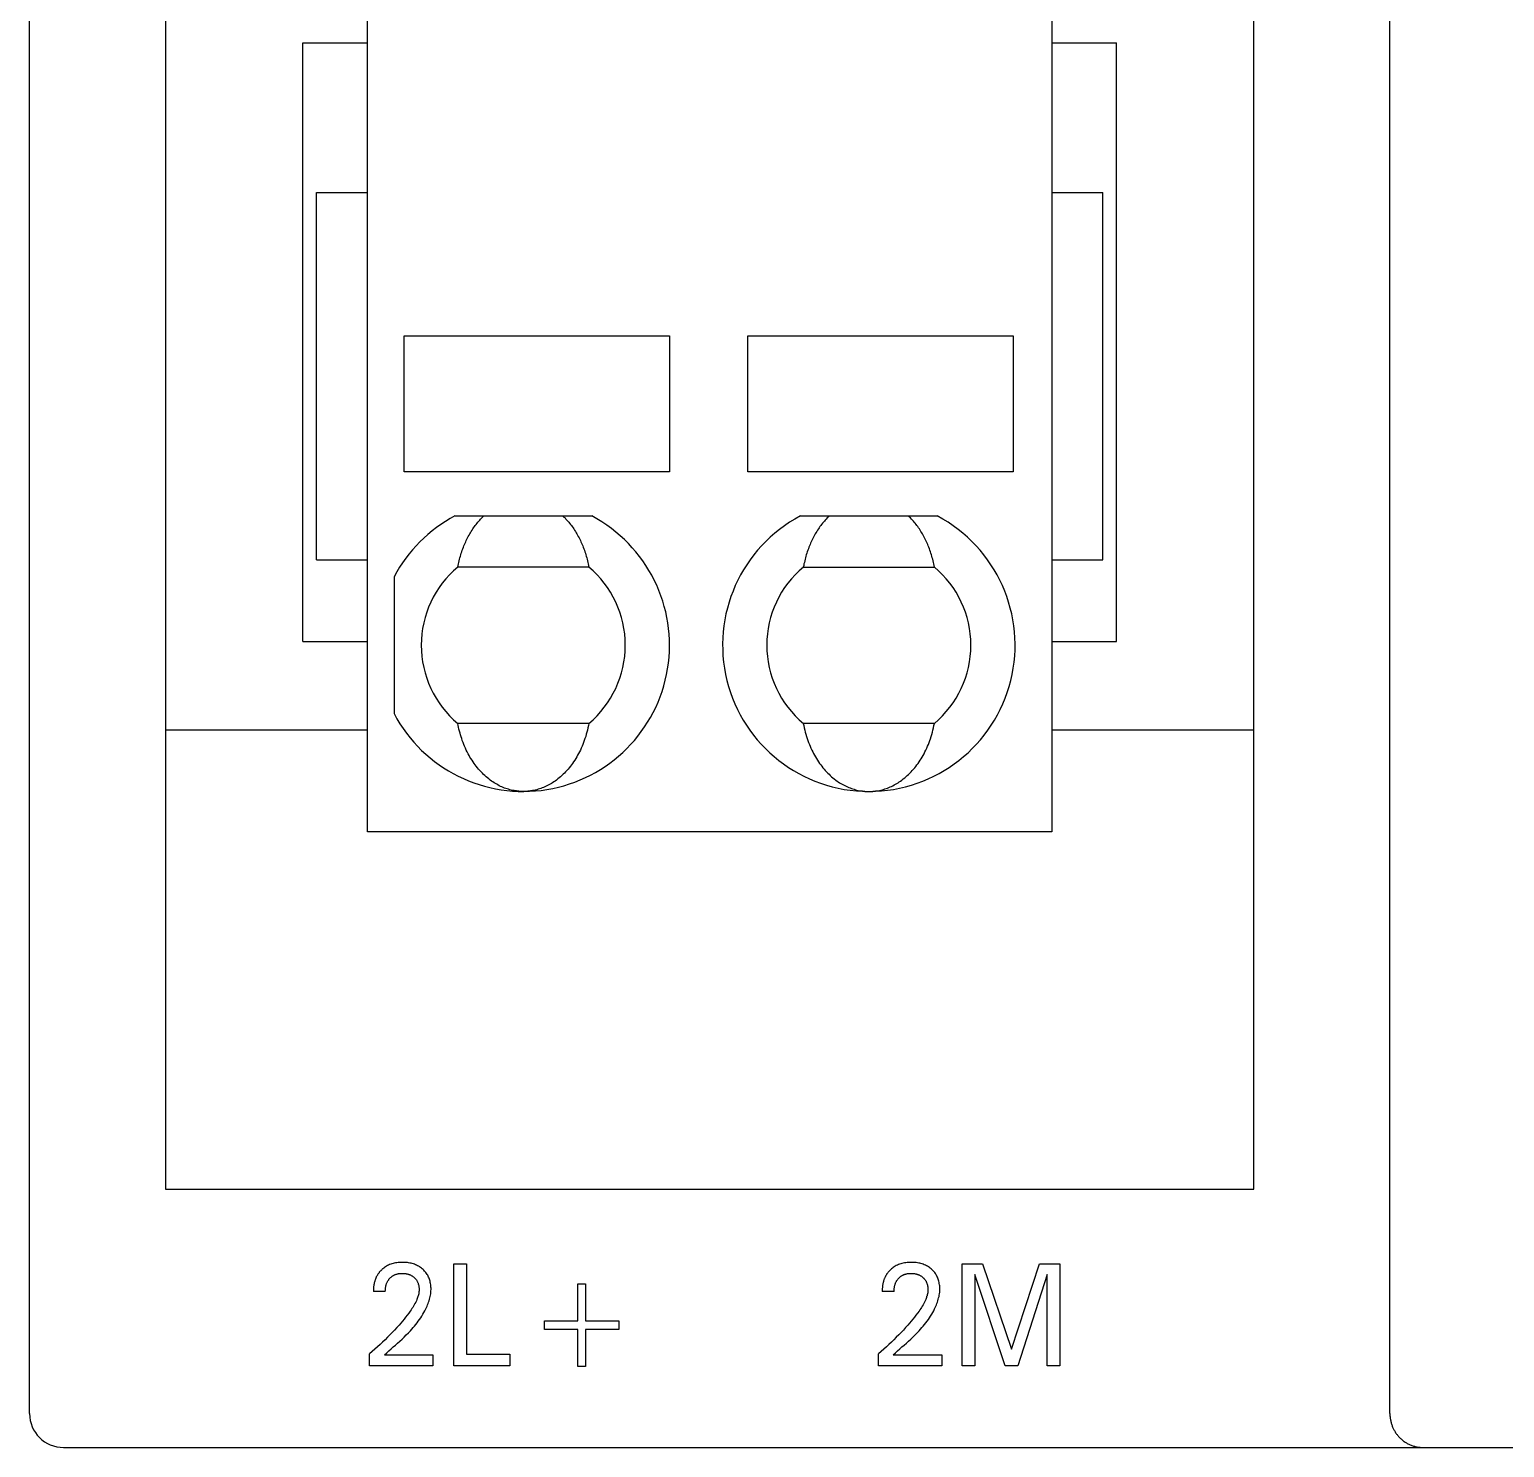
# Model space of a CAD drawing. Extents: x 10 to 879, y 6 to 221.
# Drawn here: x 597.89 to 613.73, y 106.31 to 121.54 of the extents above; entities that cross this region are included whole.
import ezdxf

# ---------------------------------------------------------------- set-up
doc = ezdxf.new("R2010")
doc.units = 0
doc.header["$LTSCALE"] = 5
doc.header["$MEASUREMENT"] = 0
doc.layers.get('0').update_dxf_attribs({"linetype": 'CONTINUOUS'})

msp = doc.modelspace()

# ---------------------------------------------------------------- linework, layer by layer
at = {"color": 7, "linetype": 'Continuous'}
for p, q in [((597.889, 106.671), (597.889, 193.259)), ((612.503, 106.671), (612.503, 133.926)), ((601.521, 112.919), (601.521, 129.067)), ((608.872, 129.067), (608.872, 112.919)), ((599.351, 128.811), (599.351, 109.083)), ((611.042, 109.083), (611.042, 128.811)), ((600.827, 114.965), (600.827, 121.395)), ((600.827, 121.395), (601.521, 121.395)), ((608.872, 121.395), (609.566, 121.395)), ((609.566, 114.965), (609.566, 121.395)), ((600.973, 115.842), (600.973, 119.787)), ((600.973, 119.787), (601.521, 119.787)), ((608.872, 119.787), (609.42, 119.787)), ((609.42, 115.842), (609.42, 119.787)), ((601.916, 116.788), (601.916, 118.249)), ((601.916, 118.249), (604.765, 118.249)), ((604.765, 118.249), (604.765, 116.788)), ((605.606, 116.788), (605.606, 118.249)), ((605.606, 118.249), (608.455, 118.249)), ((608.455, 118.249), (608.455, 116.788)), ((604.765, 116.788), (601.916, 116.788)), ((608.455, 116.788), (605.606, 116.788)), ((603.929, 116.313), (602.459, 116.313)), ((602.747, 116.292), (602.757, 116.302)), ((602.757, 116.302), (602.768, 116.313)), ((603.62, 116.313), (603.631, 116.302)), ((603.631, 116.302), (603.642, 116.292)), ((607.641, 116.313), (606.171, 116.313)), ((606.469, 116.302), (606.459, 116.292)), ((606.48, 116.313), (606.469, 116.302)), ((607.343, 116.302), (607.332, 116.313)), ((607.354, 116.292), (607.343, 116.302)), ((602.627, 116.134), (602.635, 116.148)), ((602.635, 116.148), (602.643, 116.161)), ((602.643, 116.161), (602.652, 116.174)), ((602.652, 116.174), (602.66, 116.186)), ((602.66, 116.186), (602.669, 116.199)), ((602.669, 116.199), (602.678, 116.211)), ((602.678, 116.211), (602.687, 116.223)), ((602.687, 116.223), (602.697, 116.235)), ((602.697, 116.235), (602.706, 116.246)), ((602.706, 116.246), (602.716, 116.258)), ((602.716, 116.258), (602.726, 116.269)), ((602.726, 116.269), (602.736, 116.281)), ((602.736, 116.281), (602.747, 116.292)), ((603.642, 116.292), (603.652, 116.281)), ((603.652, 116.281), (603.662, 116.269)), ((603.662, 116.269), (603.672, 116.258)), ((603.672, 116.258), (603.682, 116.246)), ((603.682, 116.246), (603.692, 116.235)), ((603.692, 116.235), (603.701, 116.223)), ((603.701, 116.223), (603.71, 116.211)), ((603.71, 116.211), (603.719, 116.199)), ((603.719, 116.199), (603.728, 116.186)), ((603.728, 116.186), (603.737, 116.174)), ((603.737, 116.174), (603.745, 116.161)), ((603.745, 116.161), (603.754, 116.148)), ((603.754, 116.148), (603.762, 116.134)), ((606.347, 116.148), (606.338, 116.134)), ((606.355, 116.161), (606.347, 116.148)), ((606.364, 116.174), (606.355, 116.161)), ((606.372, 116.186), (606.364, 116.174)), ((606.381, 116.199), (606.372, 116.186)), ((606.39, 116.211), (606.381, 116.199)), ((606.399, 116.223), (606.39, 116.211)), ((606.408, 116.235), (606.399, 116.223)), ((606.418, 116.246), (606.408, 116.235)), ((606.428, 116.258), (606.418, 116.246)), ((606.438, 116.269), (606.428, 116.258)), ((606.448, 116.281), (606.438, 116.269)), ((606.459, 116.292), (606.448, 116.281)), ((607.364, 116.281), (607.354, 116.292)), ((607.374, 116.269), (607.364, 116.281)), ((607.384, 116.258), (607.374, 116.269)), ((607.394, 116.246), (607.384, 116.258)), ((607.404, 116.235), (607.394, 116.246)), ((607.413, 116.223), (607.404, 116.235)), ((607.422, 116.211), (607.413, 116.223)), ((607.431, 116.199), (607.422, 116.211)), ((607.44, 116.186), (607.431, 116.199)), ((607.449, 116.174), (607.44, 116.186)), ((607.457, 116.161), (607.449, 116.174)), ((607.466, 116.148), (607.457, 116.161)), ((607.474, 116.134), (607.466, 116.148)), ((602.55, 115.978), (602.556, 115.992)), ((602.556, 115.992), (602.562, 116.007)), ((602.562, 116.007), (602.569, 116.022)), ((602.569, 116.022), (602.575, 116.036)), ((602.575, 116.036), (602.582, 116.05)), ((602.582, 116.05), (602.589, 116.065)), ((602.589, 116.065), (602.596, 116.079)), ((602.596, 116.079), (602.603, 116.093)), ((602.603, 116.093), (602.611, 116.107)), ((602.611, 116.107), (602.619, 116.121)), ((602.619, 116.121), (602.627, 116.134)), ((603.762, 116.134), (603.77, 116.121)), ((603.77, 116.121), (603.778, 116.107)), ((603.778, 116.107), (603.785, 116.093)), ((603.785, 116.093), (603.793, 116.079)), ((603.793, 116.079), (603.8, 116.065)), ((603.8, 116.065), (603.807, 116.05)), ((603.807, 116.05), (603.813, 116.036)), ((603.813, 116.036), (603.82, 116.022)), ((603.82, 116.022), (603.826, 116.007)), ((603.826, 116.007), (603.832, 115.993)), ((603.832, 115.993), (603.838, 115.978)), ((606.268, 115.992), (606.262, 115.978)), ((606.274, 116.007), (606.268, 115.992)), ((606.28, 116.022), (606.274, 116.007)), ((606.287, 116.036), (606.28, 116.022)), ((606.294, 116.05), (606.287, 116.036)), ((606.3, 116.065), (606.294, 116.05)), ((606.308, 116.079), (606.3, 116.065)), ((606.315, 116.093), (606.308, 116.079)), ((606.323, 116.107), (606.315, 116.093)), ((606.33, 116.12), (606.323, 116.107)), ((606.338, 116.134), (606.33, 116.12)), ((607.482, 116.12), (607.474, 116.134)), ((607.49, 116.107), (607.482, 116.12)), ((607.497, 116.093), (607.49, 116.107)), ((607.505, 116.079), (607.497, 116.093)), ((607.512, 116.065), (607.505, 116.079)), ((607.519, 116.05), (607.512, 116.065)), ((607.525, 116.036), (607.519, 116.05)), ((607.532, 116.022), (607.525, 116.036)), ((607.538, 116.007), (607.532, 116.022)), ((607.544, 115.992), (607.538, 116.007)), ((607.55, 115.978), (607.544, 115.992)), ((600.973, 115.842), (601.521, 115.842)), ((602.501, 115.815), (602.505, 115.831)), ((602.505, 115.831), (602.509, 115.848)), ((602.509, 115.848), (602.513, 115.864)), ((602.513, 115.864), (602.518, 115.881)), ((602.518, 115.881), (602.523, 115.897)), ((602.523, 115.897), (602.528, 115.914)), ((602.528, 115.914), (602.533, 115.93)), ((602.533, 115.93), (602.539, 115.946)), ((602.539, 115.946), (602.544, 115.962)), ((602.544, 115.962), (602.55, 115.978)), ((603.838, 115.978), (603.844, 115.962)), ((603.844, 115.962), (603.85, 115.946)), ((603.85, 115.946), (603.856, 115.93)), ((603.856, 115.93), (603.861, 115.914)), ((603.861, 115.914), (603.866, 115.897)), ((603.866, 115.897), (603.871, 115.881)), ((603.871, 115.881), (603.875, 115.864)), ((603.875, 115.864), (603.88, 115.848)), ((603.88, 115.848), (603.884, 115.831)), ((603.884, 115.831), (603.888, 115.815)), ((606.217, 115.831), (606.213, 115.815)), ((606.221, 115.848), (606.217, 115.831)), ((606.225, 115.864), (606.221, 115.848)), ((606.23, 115.881), (606.225, 115.864)), ((606.234, 115.897), (606.23, 115.881)), ((606.24, 115.913), (606.234, 115.897)), ((606.245, 115.93), (606.24, 115.913)), ((606.25, 115.946), (606.245, 115.93)), ((606.256, 115.962), (606.25, 115.946)), ((606.262, 115.978), (606.256, 115.962)), ((607.556, 115.962), (607.55, 115.978)), ((607.562, 115.946), (607.556, 115.962)), ((607.568, 115.93), (607.562, 115.946)), ((607.573, 115.913), (607.568, 115.93)), ((607.578, 115.897), (607.573, 115.913)), ((607.583, 115.881), (607.578, 115.897)), ((607.587, 115.864), (607.583, 115.881)), ((607.592, 115.848), (607.587, 115.864)), ((607.596, 115.831), (607.592, 115.848)), ((607.6, 115.815), (607.596, 115.831)), ((608.872, 115.842), (609.42, 115.842)), ((602.491, 115.765), (602.494, 115.782)), ((603.898, 115.765), (602.491, 115.765)), ((602.494, 115.782), (602.497, 115.798)), ((602.497, 115.798), (602.501, 115.815)), ((603.888, 115.815), (603.891, 115.798)), ((603.891, 115.798), (603.895, 115.782)), ((603.895, 115.782), (603.898, 115.765)), ((606.206, 115.782), (606.202, 115.765)), ((606.202, 115.765), (607.61, 115.765)), ((606.209, 115.798), (606.206, 115.782)), ((606.213, 115.815), (606.209, 115.798)), ((607.603, 115.798), (607.6, 115.815)), ((607.607, 115.782), (607.603, 115.798)), ((607.61, 115.765), (607.607, 115.782)), ((601.806, 115.66), (601.806, 114.189)), ((600.827, 114.965), (601.521, 114.965)), ((608.872, 114.965), (609.566, 114.965)), ((602.494, 114.064), (602.491, 114.084)), ((603.898, 114.084), (602.491, 114.084)), ((603.898, 114.084), (603.893, 114.061)), ((606.202, 114.084), (606.207, 114.061)), ((607.61, 114.084), (606.202, 114.084)), ((607.605, 114.061), (607.61, 114.084)), ((599.351, 114.015), (601.521, 114.015)), ((602.499, 114.043), (602.494, 114.064)), ((602.503, 114.023), (602.499, 114.043)), ((602.508, 114.002), (602.503, 114.023)), ((602.514, 113.982), (602.508, 114.002)), ((602.52, 113.962), (602.514, 113.982)), ((602.526, 113.942), (602.52, 113.962)), ((602.532, 113.922), (602.526, 113.942)), ((603.864, 113.945), (603.856, 113.922)), ((603.871, 113.968), (603.864, 113.945)), ((603.877, 113.991), (603.871, 113.968)), ((603.883, 114.014), (603.877, 113.991)), ((603.888, 114.037), (603.883, 114.014)), ((603.893, 114.061), (603.888, 114.037)), ((606.207, 114.061), (606.212, 114.037)), ((606.212, 114.037), (606.217, 114.014)), ((606.217, 114.014), (606.223, 113.991)), ((606.223, 113.991), (606.23, 113.968)), ((606.23, 113.968), (606.237, 113.945)), ((606.237, 113.945), (606.244, 113.922)), ((607.568, 113.921), (607.576, 113.944)), ((607.576, 113.944), (607.582, 113.967)), ((607.582, 113.967), (607.589, 113.991)), ((607.589, 113.991), (607.595, 114.014)), ((607.595, 114.014), (607.6, 114.037)), ((607.6, 114.037), (607.605, 114.061)), ((608.872, 114.015), (611.042, 114.015)), ((602.539, 113.901), (602.532, 113.922)), ((602.547, 113.88), (602.539, 113.901)), ((602.555, 113.859), (602.547, 113.88)), ((602.564, 113.839), (602.555, 113.859)), ((602.573, 113.819), (602.564, 113.839)), ((602.582, 113.799), (602.573, 113.819)), ((602.592, 113.779), (602.582, 113.799)), ((602.601, 113.76), (602.592, 113.779)), ((603.797, 113.78), (603.788, 113.761)), ((603.807, 113.799), (603.797, 113.78)), ((603.816, 113.819), (603.807, 113.799)), ((603.825, 113.84), (603.816, 113.819)), ((603.834, 113.86), (603.825, 113.84)), ((603.842, 113.88), (603.834, 113.86)), ((603.849, 113.901), (603.842, 113.88)), ((603.856, 113.922), (603.849, 113.901)), ((606.244, 113.922), (606.251, 113.901)), ((606.251, 113.901), (606.259, 113.88)), ((606.259, 113.88), (606.267, 113.86)), ((606.267, 113.86), (606.275, 113.84)), ((606.275, 113.84), (606.284, 113.819)), ((606.284, 113.819), (606.293, 113.799)), ((606.293, 113.799), (606.303, 113.78)), ((606.303, 113.78), (606.313, 113.761)), ((607.499, 113.76), (607.509, 113.779)), ((607.509, 113.779), (607.518, 113.798)), ((607.518, 113.798), (607.528, 113.818)), ((607.528, 113.818), (607.537, 113.839)), ((607.537, 113.839), (607.545, 113.859)), ((607.545, 113.859), (607.553, 113.88)), ((607.553, 113.88), (607.561, 113.901)), ((607.561, 113.901), (607.568, 113.921)), ((602.611, 113.742), (602.601, 113.76)), ((602.621, 113.724), (602.611, 113.742)), ((602.632, 113.707), (602.621, 113.724)), ((602.643, 113.689), (602.632, 113.707)), ((602.654, 113.672), (602.643, 113.689)), ((602.666, 113.655), (602.654, 113.672)), ((602.678, 113.639), (602.666, 113.655)), ((602.689, 113.624), (602.678, 113.639)), ((602.702, 113.608), (602.689, 113.624)), ((602.714, 113.593), (602.702, 113.608)), ((603.688, 113.609), (603.675, 113.594)), ((603.7, 113.625), (603.688, 113.609)), ((603.712, 113.64), (603.7, 113.625)), ((603.723, 113.656), (603.712, 113.64)), ((603.735, 113.673), (603.723, 113.656)), ((603.746, 113.69), (603.735, 113.673)), ((603.757, 113.708), (603.746, 113.69)), ((603.768, 113.725), (603.757, 113.708)), ((603.778, 113.743), (603.768, 113.725)), ((603.788, 113.761), (603.778, 113.743)), ((606.313, 113.761), (606.322, 113.743)), ((606.322, 113.743), (606.333, 113.725)), ((606.333, 113.725), (606.343, 113.708)), ((606.343, 113.708), (606.354, 113.69)), ((606.354, 113.69), (606.366, 113.673)), ((606.366, 113.673), (606.377, 113.656)), ((606.377, 113.656), (606.389, 113.64)), ((606.389, 113.64), (606.401, 113.625)), ((606.401, 113.625), (606.413, 113.609)), ((606.413, 113.609), (606.425, 113.594)), ((607.399, 113.608), (607.411, 113.623)), ((607.411, 113.623), (607.423, 113.639)), ((607.423, 113.639), (607.434, 113.655)), ((607.434, 113.655), (607.446, 113.672)), ((607.446, 113.672), (607.457, 113.689)), ((607.457, 113.689), (607.468, 113.706)), ((607.468, 113.706), (607.479, 113.724)), ((607.479, 113.724), (607.489, 113.742)), ((607.489, 113.742), (607.499, 113.76)), ((602.727, 113.579), (602.714, 113.593)), ((602.74, 113.564), (602.727, 113.579)), ((602.754, 113.55), (602.74, 113.564)), ((602.767, 113.537), (602.754, 113.55)), ((602.781, 113.524), (602.767, 113.537)), ((602.795, 113.512), (602.781, 113.524)), ((602.809, 113.5), (602.795, 113.512)), ((602.824, 113.488), (602.809, 113.5)), ((602.839, 113.476), (602.824, 113.488)), ((602.854, 113.465), (602.839, 113.476)), ((602.867, 113.456), (602.854, 113.465)), ((602.88, 113.448), (602.867, 113.456)), ((603.522, 113.457), (603.509, 113.448)), ((603.535, 113.466), (603.522, 113.457)), ((603.551, 113.477), (603.535, 113.466)), ((603.566, 113.489), (603.551, 113.477)), ((603.58, 113.5), (603.566, 113.489)), ((603.595, 113.512), (603.58, 113.5)), ((603.609, 113.525), (603.595, 113.512)), ((603.622, 113.538), (603.609, 113.525)), ((603.636, 113.551), (603.622, 113.538)), ((603.649, 113.565), (603.636, 113.551)), ((603.662, 113.58), (603.649, 113.565)), ((603.675, 113.594), (603.662, 113.58)), ((606.425, 113.594), (606.438, 113.58)), ((606.438, 113.58), (606.451, 113.565)), ((606.451, 113.565), (606.465, 113.551)), ((606.465, 113.551), (606.478, 113.538)), ((606.478, 113.538), (606.492, 113.525)), ((606.492, 113.525), (606.506, 113.512)), ((606.506, 113.512), (606.52, 113.5)), ((606.52, 113.5), (606.535, 113.489)), ((606.535, 113.489), (606.55, 113.477)), ((606.55, 113.477), (606.565, 113.466)), ((606.565, 113.466), (606.578, 113.457)), ((606.578, 113.457), (606.591, 113.448)), ((607.22, 113.448), (607.233, 113.456)), ((607.233, 113.456), (607.246, 113.465)), ((607.246, 113.465), (607.262, 113.476)), ((607.262, 113.476), (607.276, 113.488)), ((607.276, 113.488), (607.291, 113.499)), ((607.291, 113.499), (607.305, 113.512)), ((607.305, 113.512), (607.319, 113.524)), ((607.319, 113.524), (607.333, 113.537)), ((607.333, 113.537), (607.347, 113.55)), ((607.347, 113.55), (607.36, 113.564)), ((607.36, 113.564), (607.373, 113.579)), ((607.373, 113.579), (607.386, 113.593)), ((607.386, 113.593), (607.399, 113.608)), ((602.894, 113.439), (602.88, 113.448)), ((602.908, 113.431), (602.894, 113.439)), ((602.922, 113.424), (602.908, 113.431)), ((602.936, 113.416), (602.922, 113.424)), ((602.95, 113.409), (602.936, 113.416)), ((602.965, 113.403), (602.95, 113.409)), ((602.978, 113.397), (602.965, 113.403)), ((602.992, 113.391), (602.978, 113.397)), ((603.007, 113.386), (602.992, 113.391)), ((603.021, 113.381), (603.007, 113.386)), ((603.035, 113.377), (603.021, 113.381)), ((603.05, 113.373), (603.035, 113.377)), ((603.064, 113.369), (603.05, 113.373)), ((603.079, 113.366), (603.064, 113.369)), ((603.081, 113.365), (603.079, 113.366)), ((603.085, 113.365), (603.081, 113.365)), ((603.089, 113.364), (603.085, 113.365)), ((603.092, 113.363), (603.089, 113.364)), ((603.096, 113.363), (603.092, 113.363)), ((603.099, 113.362), (603.096, 113.363)), ((603.103, 113.361), (603.099, 113.362)), ((603.106, 113.361), (603.103, 113.361)), ((603.11, 113.36), (603.106, 113.361)), ((603.114, 113.36), (603.11, 113.36)), ((603.117, 113.359), (603.114, 113.36)), ((603.121, 113.359), (603.117, 113.359)), ((603.124, 113.358), (603.121, 113.359)), ((603.128, 113.358), (603.124, 113.358)), ((603.132, 113.357), (603.128, 113.358)), ((603.135, 113.357), (603.132, 113.357)), ((603.139, 113.356), (603.135, 113.357)), ((603.143, 113.356), (603.139, 113.356)), ((603.146, 113.356), (603.143, 113.356)), ((603.15, 113.355), (603.146, 113.356)), ((603.154, 113.355), (603.15, 113.355)), ((603.157, 113.355), (603.154, 113.355)), ((603.161, 113.355), (603.157, 113.355)), ((603.165, 113.354), (603.161, 113.355)), ((603.168, 113.354), (603.165, 113.354)), ((603.172, 113.354), (603.168, 113.354)), ((603.176, 113.354), (603.172, 113.354)), ((603.179, 113.354), (603.176, 113.354)), ((603.183, 113.354), (603.179, 113.354)), ((603.187, 113.354), (603.183, 113.354)), ((603.191, 113.354), (603.187, 113.354)), ((603.194, 113.354), (603.191, 113.354)), ((603.199, 113.354), (603.194, 113.354)), ((603.204, 113.354), (603.199, 113.354)), ((603.208, 113.354), (603.204, 113.354)), ((603.213, 113.354), (603.208, 113.354)), ((603.218, 113.354), (603.213, 113.354)), ((603.223, 113.354), (603.218, 113.354)), ((603.227, 113.355), (603.223, 113.354)), ((603.232, 113.355), (603.227, 113.355)), ((603.237, 113.355), (603.232, 113.355)), ((603.242, 113.356), (603.237, 113.355)), ((603.246, 113.356), (603.242, 113.356)), ((603.251, 113.357), (603.246, 113.356)), ((603.256, 113.357), (603.251, 113.357)), ((603.26, 113.358), (603.256, 113.357)), ((603.265, 113.358), (603.26, 113.358)), ((603.27, 113.359), (603.265, 113.358)), ((603.275, 113.36), (603.27, 113.359)), ((603.279, 113.36), (603.275, 113.36)), ((603.284, 113.361), (603.279, 113.36)), ((603.289, 113.362), (603.284, 113.361)), ((603.293, 113.363), (603.289, 113.362)), ((603.308, 113.366), (603.293, 113.363)), ((603.323, 113.369), (603.308, 113.366)), ((603.338, 113.373), (603.323, 113.369)), ((603.353, 113.377), (603.338, 113.373)), ((603.368, 113.381), (603.353, 113.377)), ((603.382, 113.386), (603.368, 113.381)), ((603.397, 113.392), (603.382, 113.386)), ((603.411, 113.397), (603.397, 113.392)), ((603.425, 113.403), (603.411, 113.397)), ((603.44, 113.41), (603.425, 113.403)), ((603.454, 113.417), (603.44, 113.41)), ((603.468, 113.424), (603.454, 113.417)), ((603.482, 113.432), (603.468, 113.424)), ((603.496, 113.44), (603.482, 113.432)), ((603.509, 113.448), (603.496, 113.44)), ((606.591, 113.448), (606.605, 113.44)), ((606.605, 113.44), (606.619, 113.432)), ((606.619, 113.432), (606.633, 113.424)), ((606.633, 113.424), (606.647, 113.417)), ((606.647, 113.417), (606.661, 113.41)), ((606.661, 113.41), (606.675, 113.403)), ((606.675, 113.403), (606.69, 113.397)), ((606.69, 113.397), (606.704, 113.392)), ((606.704, 113.392), (606.718, 113.386)), ((606.718, 113.386), (606.733, 113.381)), ((606.733, 113.381), (606.748, 113.377)), ((606.748, 113.377), (606.762, 113.373)), ((606.762, 113.373), (606.777, 113.369)), ((606.777, 113.369), (606.792, 113.366)), ((606.792, 113.366), (606.808, 113.362)), ((606.808, 113.362), (606.824, 113.36)), ((606.824, 113.36), (606.829, 113.359)), ((606.829, 113.359), (606.833, 113.359)), ((606.833, 113.359), (606.837, 113.358)), ((606.837, 113.358), (606.841, 113.358)), ((606.841, 113.358), (606.846, 113.357)), ((606.846, 113.357), (606.85, 113.357)), ((606.85, 113.357), (606.854, 113.356)), ((606.854, 113.356), (606.859, 113.356)), ((606.859, 113.356), (606.863, 113.355)), ((606.863, 113.355), (606.867, 113.355)), ((606.867, 113.355), (606.872, 113.355)), ((606.872, 113.355), (606.876, 113.354)), ((606.876, 113.354), (606.88, 113.354)), ((606.88, 113.354), (606.885, 113.354)), ((606.885, 113.354), (606.889, 113.354)), ((606.889, 113.354), (606.893, 113.354)), ((606.893, 113.354), (606.898, 113.354)), ((606.898, 113.354), (606.902, 113.354)), ((606.902, 113.354), (606.906, 113.354)), ((606.906, 113.354), (606.911, 113.354)), ((606.911, 113.354), (606.915, 113.354)), ((606.915, 113.354), (606.919, 113.354)), ((606.919, 113.354), (606.924, 113.354)), ((606.924, 113.354), (606.928, 113.354)), ((606.928, 113.354), (606.932, 113.354)), ((606.932, 113.354), (606.937, 113.354)), ((606.937, 113.354), (606.941, 113.355)), ((606.941, 113.355), (606.946, 113.355)), ((606.946, 113.355), (606.95, 113.355)), ((606.95, 113.355), (606.954, 113.356)), ((606.954, 113.356), (606.959, 113.356)), ((606.959, 113.356), (606.963, 113.357)), ((606.963, 113.357), (606.967, 113.357)), ((606.967, 113.357), (606.972, 113.358)), ((606.972, 113.358), (606.976, 113.358)), ((606.976, 113.358), (606.98, 113.359)), ((606.98, 113.359), (606.985, 113.359)), ((606.985, 113.359), (606.989, 113.36)), ((606.989, 113.36), (607.004, 113.362)), ((607.004, 113.362), (607.019, 113.365)), ((607.019, 113.365), (607.034, 113.369)), ((607.034, 113.369), (607.049, 113.372)), ((607.049, 113.372), (607.064, 113.376)), ((607.064, 113.376), (607.078, 113.381)), ((607.078, 113.381), (607.093, 113.386)), ((607.093, 113.386), (607.107, 113.391)), ((607.107, 113.391), (607.121, 113.397)), ((607.121, 113.397), (607.136, 113.403)), ((607.136, 113.403), (607.15, 113.409)), ((607.15, 113.409), (607.164, 113.416)), ((607.164, 113.416), (607.179, 113.424)), ((607.179, 113.424), (607.192, 113.431)), ((607.192, 113.431), (607.206, 113.439)), ((607.206, 113.439), (607.22, 113.448)), ((608.872, 112.919), (601.521, 112.919)), ((599.351, 109.083), (611.042, 109.083)), ((601.679, 108.221), (601.673, 108.216)), ((601.684, 108.226), (601.679, 108.221)), ((601.694, 108.234), (601.684, 108.226)), ((601.704, 108.241), (601.694, 108.234)), ((601.714, 108.248), (601.704, 108.241)), ((601.724, 108.254), (601.714, 108.248)), ((601.735, 108.26), (601.724, 108.254)), ((601.746, 108.266), (601.735, 108.26)), ((601.758, 108.271), (601.746, 108.266)), ((601.771, 108.276), (601.758, 108.271)), ((601.783, 108.28), (601.771, 108.276)), ((601.795, 108.283), (601.783, 108.28)), ((601.808, 108.286), (601.795, 108.283)), ((601.822, 108.289), (601.808, 108.286)), ((601.836, 108.291), (601.822, 108.289)), ((601.85, 108.293), (601.836, 108.291)), ((601.865, 108.294), (601.85, 108.293)), ((601.879, 108.295), (601.865, 108.294)), ((601.893, 108.295), (601.879, 108.295)), ((601.907, 108.295), (601.893, 108.295)), ((601.921, 108.294), (601.907, 108.295)), ((601.935, 108.293), (601.921, 108.294)), ((601.949, 108.292), (601.935, 108.293)), ((601.962, 108.29), (601.949, 108.292)), ((601.976, 108.287), (601.962, 108.29)), ((601.989, 108.285), (601.976, 108.287)), ((602.001, 108.282), (601.989, 108.285)), ((602.013, 108.278), (602.001, 108.282)), ((602.025, 108.274), (602.013, 108.278)), ((602.037, 108.269), (602.025, 108.274)), ((602.048, 108.264), (602.037, 108.269)), ((602.059, 108.259), (602.048, 108.264)), ((602.07, 108.253), (602.059, 108.259)), ((602.08, 108.247), (602.07, 108.253)), ((602.09, 108.24), (602.08, 108.247)), ((602.1, 108.233), (602.09, 108.24)), ((602.109, 108.225), (602.1, 108.233)), ((602.118, 108.218), (602.109, 108.225)), ((602.448, 107.183), (602.448, 108.279)), ((602.448, 108.279), (602.583, 108.279)), ((602.583, 108.279), (602.583, 107.307)), ((607.144, 108.221), (607.139, 108.216)), ((607.15, 108.226), (607.144, 108.221)), ((607.159, 108.234), (607.15, 108.226)), ((607.169, 108.241), (607.159, 108.234)), ((607.179, 108.248), (607.169, 108.241)), ((607.19, 108.254), (607.179, 108.248)), ((607.2, 108.26), (607.19, 108.254)), ((607.212, 108.266), (607.2, 108.26)), ((607.224, 108.271), (607.212, 108.266)), ((607.236, 108.276), (607.224, 108.271)), ((607.248, 108.28), (607.236, 108.276)), ((607.261, 108.283), (607.248, 108.28)), ((607.274, 108.286), (607.261, 108.283)), ((607.288, 108.289), (607.274, 108.286)), ((607.302, 108.291), (607.288, 108.289)), ((607.316, 108.293), (607.302, 108.291)), ((607.33, 108.294), (607.316, 108.293)), ((607.344, 108.295), (607.33, 108.294)), ((607.359, 108.295), (607.344, 108.295)), ((607.373, 108.295), (607.359, 108.295)), ((607.387, 108.294), (607.373, 108.295)), ((607.4, 108.293), (607.387, 108.294)), ((607.414, 108.292), (607.4, 108.293)), ((607.428, 108.29), (607.414, 108.292)), ((607.442, 108.287), (607.428, 108.29)), ((607.454, 108.285), (607.442, 108.287)), ((607.466, 108.282), (607.454, 108.285)), ((607.478, 108.278), (607.466, 108.282)), ((607.49, 108.274), (607.478, 108.278)), ((607.502, 108.269), (607.49, 108.274)), ((607.514, 108.264), (607.502, 108.269)), ((607.525, 108.259), (607.514, 108.264)), ((607.535, 108.253), (607.525, 108.259)), ((607.546, 108.247), (607.535, 108.253)), ((607.556, 108.24), (607.546, 108.247)), ((607.565, 108.233), (607.556, 108.24)), ((607.575, 108.225), (607.565, 108.233)), ((607.583, 108.218), (607.575, 108.225)), ((607.91, 107.183), (607.91, 108.279)), ((607.91, 108.279), (608.128, 108.279)), ((608.128, 108.279), (608.438, 107.362)), ((608.438, 107.362), (608.738, 108.279)), ((608.738, 108.279), (608.957, 108.279)), ((608.957, 108.279), (608.957, 107.183)), ((601.592, 108.069), (601.591, 108.062)), ((601.593, 108.075), (601.592, 108.069)), ((601.595, 108.081), (601.593, 108.075)), ((601.596, 108.086), (601.595, 108.081)), ((601.598, 108.091), (601.596, 108.086)), ((601.599, 108.097), (601.598, 108.091)), ((601.601, 108.102), (601.599, 108.097)), ((601.603, 108.107), (601.601, 108.102)), ((601.605, 108.113), (601.603, 108.107)), ((601.607, 108.118), (601.605, 108.113)), ((601.609, 108.123), (601.607, 108.118)), ((601.611, 108.128), (601.609, 108.123)), ((601.613, 108.133), (601.611, 108.128)), ((601.615, 108.138), (601.613, 108.133)), ((601.618, 108.143), (601.615, 108.138)), ((601.621, 108.148), (601.618, 108.143)), ((601.623, 108.153), (601.621, 108.148)), ((601.626, 108.157), (601.623, 108.153)), ((601.629, 108.162), (601.626, 108.157)), ((601.632, 108.167), (601.629, 108.162)), ((601.635, 108.171), (601.632, 108.167)), ((601.638, 108.175), (601.635, 108.171)), ((601.641, 108.18), (601.638, 108.175)), ((601.644, 108.184), (601.641, 108.18)), ((601.647, 108.188), (601.644, 108.184)), ((601.651, 108.193), (601.647, 108.188)), ((601.654, 108.197), (601.651, 108.193)), ((601.658, 108.201), (601.654, 108.197)), ((601.662, 108.205), (601.658, 108.201)), ((601.665, 108.208), (601.662, 108.205)), ((601.669, 108.212), (601.665, 108.208)), ((601.673, 108.216), (601.669, 108.212)), ((601.722, 108.057), (601.724, 108.063)), ((601.724, 108.063), (601.726, 108.069)), ((601.726, 108.069), (601.728, 108.075)), ((601.728, 108.075), (601.731, 108.081)), ((601.731, 108.081), (601.734, 108.086)), ((601.734, 108.086), (601.736, 108.091)), ((601.736, 108.091), (601.739, 108.095)), ((601.739, 108.095), (601.742, 108.1)), ((601.742, 108.1), (601.745, 108.104)), ((601.745, 108.104), (601.748, 108.109)), ((601.748, 108.109), (601.751, 108.113)), ((601.751, 108.113), (601.754, 108.117)), ((601.754, 108.117), (601.758, 108.121)), ((601.758, 108.121), (601.761, 108.125)), ((601.761, 108.125), (601.765, 108.129)), ((601.765, 108.129), (601.769, 108.132)), ((601.769, 108.132), (601.773, 108.136)), ((601.773, 108.136), (601.777, 108.139)), ((601.777, 108.139), (601.781, 108.143)), ((601.781, 108.143), (601.785, 108.146)), ((601.785, 108.146), (601.789, 108.149)), ((601.789, 108.149), (601.794, 108.151)), ((601.794, 108.151), (601.798, 108.154)), ((601.798, 108.154), (601.803, 108.157)), ((601.803, 108.157), (601.808, 108.159)), ((601.808, 108.159), (601.812, 108.161)), ((601.812, 108.161), (601.817, 108.163)), ((601.817, 108.163), (601.822, 108.165)), ((601.822, 108.165), (601.827, 108.167)), ((601.827, 108.167), (601.832, 108.169)), ((601.832, 108.169), (601.837, 108.17)), ((601.837, 108.17), (601.842, 108.171)), ((601.842, 108.171), (601.848, 108.173)), ((601.848, 108.173), (601.855, 108.174)), ((601.855, 108.174), (601.861, 108.175)), ((601.861, 108.175), (601.867, 108.176)), ((601.867, 108.176), (601.874, 108.176)), ((601.874, 108.176), (601.88, 108.177)), ((601.88, 108.177), (601.887, 108.177)), ((601.887, 108.177), (601.893, 108.177)), ((601.893, 108.177), (601.899, 108.177)), ((601.899, 108.177), (601.906, 108.177)), ((601.906, 108.177), (601.912, 108.177)), ((601.912, 108.177), (601.918, 108.176)), ((601.918, 108.176), (601.924, 108.175)), ((601.924, 108.175), (601.931, 108.174)), ((601.931, 108.174), (601.937, 108.173)), ((601.937, 108.173), (601.943, 108.172)), ((601.943, 108.172), (601.948, 108.171)), ((601.948, 108.171), (601.954, 108.17)), ((601.954, 108.17), (601.959, 108.168)), ((601.959, 108.168), (601.965, 108.166)), ((601.965, 108.166), (601.97, 108.164)), ((601.97, 108.164), (601.975, 108.162)), ((601.975, 108.162), (601.981, 108.16)), ((601.981, 108.16), (601.986, 108.157)), ((601.986, 108.157), (601.991, 108.155)), ((601.991, 108.155), (601.995, 108.152)), ((601.995, 108.152), (602, 108.149)), ((602, 108.149), (602.005, 108.146)), ((602.005, 108.146), (602.009, 108.143)), ((602.009, 108.143), (602.013, 108.14)), ((602.013, 108.14), (602.018, 108.136)), ((602.018, 108.136), (602.022, 108.133)), ((602.022, 108.133), (602.026, 108.129)), ((602.026, 108.129), (602.029, 108.126)), ((602.029, 108.126), (602.033, 108.122)), ((602.033, 108.122), (602.036, 108.118)), ((602.036, 108.118), (602.04, 108.114)), ((602.04, 108.114), (602.043, 108.11)), ((602.043, 108.11), (602.046, 108.106)), ((602.046, 108.106), (602.049, 108.101)), ((602.049, 108.101), (602.051, 108.097)), ((602.051, 108.097), (602.054, 108.092)), ((602.054, 108.092), (602.056, 108.087)), ((602.056, 108.087), (602.059, 108.083)), ((602.059, 108.083), (602.061, 108.078)), ((602.061, 108.078), (602.063, 108.073)), ((602.063, 108.073), (602.064, 108.068)), ((602.064, 108.068), (602.066, 108.062)), ((602.126, 108.21), (602.118, 108.218)), ((602.134, 108.202), (602.126, 108.21)), ((602.141, 108.194), (602.134, 108.202)), ((602.148, 108.185), (602.141, 108.194)), ((602.155, 108.176), (602.148, 108.185)), ((602.161, 108.166), (602.155, 108.176)), ((602.167, 108.156), (602.161, 108.166)), ((602.172, 108.146), (602.167, 108.156)), ((602.177, 108.136), (602.172, 108.146)), ((602.182, 108.125), (602.177, 108.136)), ((602.186, 108.115), (602.182, 108.125)), ((602.189, 108.104), (602.186, 108.115)), ((602.192, 108.093), (602.189, 108.104)), ((602.195, 108.08), (602.192, 108.093)), ((602.198, 108.068), (602.195, 108.08)), ((602.2, 108.055), (602.198, 108.068)), ((603.779, 107.668), (603.779, 108.066)), ((603.779, 108.066), (603.863, 108.066)), ((603.863, 108.066), (603.863, 107.668)), ((607.058, 108.069), (607.056, 108.062)), ((607.059, 108.075), (607.058, 108.069)), ((607.06, 108.081), (607.059, 108.075)), ((607.062, 108.086), (607.06, 108.081)), ((607.063, 108.091), (607.062, 108.086)), ((607.065, 108.097), (607.063, 108.091)), ((607.067, 108.102), (607.065, 108.097)), ((607.068, 108.107), (607.067, 108.102)), ((607.07, 108.113), (607.068, 108.107)), ((607.072, 108.118), (607.07, 108.113)), ((607.074, 108.123), (607.072, 108.118)), ((607.076, 108.128), (607.074, 108.123)), ((607.079, 108.133), (607.076, 108.128)), ((607.081, 108.138), (607.079, 108.133)), ((607.084, 108.143), (607.081, 108.138)), ((607.086, 108.148), (607.084, 108.143)), ((607.089, 108.153), (607.086, 108.148)), ((607.091, 108.157), (607.089, 108.153)), ((607.094, 108.162), (607.091, 108.157)), ((607.097, 108.167), (607.094, 108.162)), ((607.1, 108.171), (607.097, 108.167)), ((607.103, 108.175), (607.1, 108.171)), ((607.106, 108.18), (607.103, 108.175)), ((607.11, 108.184), (607.106, 108.18)), ((607.113, 108.188), (607.11, 108.184)), ((607.116, 108.193), (607.113, 108.188)), ((607.12, 108.197), (607.116, 108.193)), ((607.123, 108.201), (607.12, 108.197)), ((607.127, 108.205), (607.123, 108.201)), ((607.131, 108.208), (607.127, 108.205)), ((607.135, 108.212), (607.131, 108.208)), ((607.139, 108.216), (607.135, 108.212)), ((607.187, 108.057), (607.189, 108.063)), ((607.189, 108.063), (607.191, 108.069)), ((607.191, 108.069), (607.194, 108.075)), ((607.194, 108.075), (607.196, 108.081)), ((607.196, 108.081), (607.199, 108.086)), ((607.199, 108.086), (607.202, 108.091)), ((607.202, 108.091), (607.204, 108.095)), ((607.204, 108.095), (607.207, 108.1)), ((607.207, 108.1), (607.21, 108.104)), ((607.21, 108.104), (607.213, 108.109)), ((607.213, 108.109), (607.216, 108.113)), ((607.216, 108.113), (607.22, 108.117)), ((607.22, 108.117), (607.223, 108.121)), ((607.223, 108.121), (607.227, 108.125)), ((607.227, 108.125), (607.231, 108.129)), ((607.231, 108.129), (607.234, 108.132)), ((607.234, 108.132), (607.238, 108.136)), ((607.238, 108.136), (607.242, 108.139)), ((607.242, 108.139), (607.246, 108.143)), ((607.246, 108.143), (607.251, 108.146)), ((607.251, 108.146), (607.255, 108.149)), ((607.255, 108.149), (607.259, 108.151)), ((607.259, 108.151), (607.264, 108.154)), ((607.264, 108.154), (607.268, 108.157)), ((607.268, 108.157), (607.273, 108.159)), ((607.273, 108.159), (607.278, 108.161)), ((607.278, 108.161), (607.283, 108.163)), ((607.283, 108.163), (607.288, 108.165)), ((607.288, 108.165), (607.293, 108.167)), ((607.293, 108.167), (607.298, 108.169)), ((607.298, 108.169), (607.303, 108.17)), ((607.303, 108.17), (607.308, 108.171)), ((607.308, 108.171), (607.314, 108.173)), ((607.314, 108.173), (607.32, 108.174)), ((607.32, 108.174), (607.327, 108.175)), ((607.327, 108.175), (607.333, 108.176)), ((607.333, 108.176), (607.339, 108.176)), ((607.339, 108.176), (607.346, 108.177)), ((607.346, 108.177), (607.352, 108.177)), ((607.352, 108.177), (607.359, 108.177)), ((607.359, 108.177), (607.365, 108.177)), ((607.365, 108.177), (607.371, 108.177)), ((607.371, 108.177), (607.377, 108.177)), ((607.377, 108.177), (607.384, 108.176)), ((607.384, 108.176), (607.39, 108.175)), ((607.39, 108.175), (607.396, 108.174)), ((607.396, 108.174), (607.402, 108.173)), ((607.402, 108.173), (607.408, 108.172)), ((607.408, 108.172), (607.414, 108.171)), ((607.414, 108.171), (607.419, 108.17)), ((607.419, 108.17), (607.425, 108.168)), ((607.425, 108.168), (607.43, 108.166)), ((607.43, 108.166), (607.436, 108.164)), ((607.436, 108.164), (607.441, 108.162)), ((607.441, 108.162), (607.446, 108.16)), ((607.446, 108.16), (607.451, 108.157)), ((607.451, 108.157), (607.456, 108.155)), ((607.456, 108.155), (607.461, 108.152)), ((607.461, 108.152), (607.466, 108.149)), ((607.466, 108.149), (607.47, 108.146)), ((607.47, 108.146), (607.475, 108.143)), ((607.475, 108.143), (607.479, 108.14)), ((607.479, 108.14), (607.483, 108.136)), ((607.483, 108.136), (607.487, 108.133)), ((607.487, 108.133), (607.491, 108.129)), ((607.491, 108.129), (607.495, 108.126)), ((607.495, 108.126), (607.498, 108.122)), ((607.498, 108.122), (607.502, 108.118)), ((607.502, 108.118), (607.505, 108.114)), ((607.505, 108.114), (607.508, 108.11)), ((607.508, 108.11), (607.511, 108.106)), ((607.511, 108.106), (607.514, 108.101)), ((607.514, 108.101), (607.517, 108.097)), ((607.517, 108.097), (607.52, 108.092)), ((607.52, 108.092), (607.522, 108.087)), ((607.522, 108.087), (607.524, 108.083)), ((607.524, 108.083), (607.526, 108.078)), ((607.526, 108.078), (607.528, 108.073)), ((607.528, 108.073), (607.53, 108.068)), ((607.53, 108.068), (607.532, 108.062)), ((607.591, 108.21), (607.583, 108.218)), ((607.599, 108.202), (607.591, 108.21)), ((607.607, 108.194), (607.599, 108.202)), ((607.614, 108.185), (607.607, 108.194)), ((607.621, 108.176), (607.614, 108.185)), ((607.627, 108.166), (607.621, 108.176)), ((607.633, 108.156), (607.627, 108.166)), ((607.638, 108.146), (607.633, 108.156)), ((607.643, 108.136), (607.638, 108.146)), ((607.647, 108.125), (607.643, 108.136)), ((607.651, 108.115), (607.647, 108.125)), ((607.655, 108.104), (607.651, 108.115)), ((607.658, 108.093), (607.655, 108.104)), ((607.661, 108.08), (607.658, 108.093)), ((607.663, 108.068), (607.661, 108.08)), ((607.665, 108.055), (607.663, 108.068)), ((608.045, 108.164), (608.045, 107.183)), ((608.37, 107.183), (608.045, 108.164)), ((608.822, 108.166), (608.505, 107.183)), ((608.822, 107.183), (608.822, 108.166)), ((601.584, 107.996), (601.583, 107.99)), ((601.583, 107.99), (601.583, 107.983)), ((601.711, 107.983), (601.583, 107.983)), ((601.585, 108.023), (601.584, 108.016)), ((601.584, 108.016), (601.584, 108.009)), ((601.584, 108.009), (601.584, 108.003)), ((601.584, 108.003), (601.584, 107.996)), ((601.586, 108.029), (601.585, 108.023)), ((601.587, 108.042), (601.586, 108.036)), ((601.586, 108.036), (601.586, 108.029)), ((601.588, 108.049), (601.587, 108.042)), ((601.589, 108.056), (601.588, 108.049)), ((601.591, 108.062), (601.589, 108.056)), ((601.711, 107.99), (601.712, 107.997)), ((601.711, 107.983), (601.711, 107.99)), ((601.712, 108.004), (601.713, 108.011)), ((601.712, 107.997), (601.712, 108.004)), ((601.713, 108.018), (601.714, 108.025)), ((601.713, 108.011), (601.713, 108.018)), ((601.714, 108.025), (601.716, 108.032)), ((601.716, 108.032), (601.717, 108.039)), ((601.717, 108.039), (601.718, 108.045)), ((601.718, 108.045), (601.72, 108.051)), ((601.72, 108.051), (601.722, 108.057)), ((602.055, 107.907), (602.051, 107.897)), ((602.059, 107.917), (602.055, 107.907)), ((602.062, 107.927), (602.059, 107.917)), ((602.065, 107.937), (602.062, 107.927)), ((602.068, 107.947), (602.065, 107.937)), ((602.066, 108.062), (602.068, 108.057)), ((602.068, 108.057), (602.069, 108.052)), ((602.07, 107.957), (602.068, 107.947)), ((602.069, 108.052), (602.07, 108.046)), ((602.07, 108.046), (602.072, 108.04)), ((602.072, 107.967), (602.07, 107.957)), ((602.072, 108.04), (602.073, 108.034)), ((602.073, 107.978), (602.072, 107.967)), ((602.073, 108.034), (602.073, 108.028)), ((602.073, 108.028), (602.074, 108.022)), ((602.074, 107.988), (602.073, 107.978)), ((602.074, 108.022), (602.075, 108.016)), ((602.075, 107.999), (602.074, 107.988)), ((602.075, 108.016), (602.075, 108.01)), ((602.075, 108.01), (602.075, 108.005)), ((602.075, 108.005), (602.075, 107.999)), ((602.187, 107.898), (602.191, 107.913)), ((602.191, 107.913), (602.194, 107.928)), ((602.194, 107.928), (602.197, 107.943)), ((602.197, 107.943), (602.199, 107.958)), ((602.199, 107.958), (602.201, 107.974)), ((602.201, 108.043), (602.2, 108.055)), ((602.202, 108.03), (602.201, 108.043)), ((602.201, 107.974), (602.202, 107.989)), ((602.203, 108.017), (602.202, 108.03)), ((602.202, 107.989), (602.203, 108.005)), ((602.203, 108.005), (602.203, 108.017)), ((607.05, 108.009), (607.049, 108.003)), ((607.049, 108.003), (607.049, 107.996)), ((607.049, 107.996), (607.049, 107.99)), ((607.049, 107.99), (607.049, 107.983)), ((607.177, 107.983), (607.049, 107.983)), ((607.051, 108.023), (607.05, 108.016)), ((607.05, 108.016), (607.05, 108.009)), ((607.052, 108.036), (607.051, 108.029)), ((607.051, 108.029), (607.051, 108.023)), ((607.053, 108.042), (607.052, 108.036)), ((607.054, 108.049), (607.053, 108.042)), ((607.055, 108.056), (607.054, 108.049)), ((607.056, 108.062), (607.055, 108.056)), ((607.177, 107.997), (607.178, 108.004)), ((607.177, 107.99), (607.177, 107.997)), ((607.177, 107.983), (607.177, 107.99)), ((607.178, 108.011), (607.179, 108.018)), ((607.178, 108.004), (607.178, 108.011)), ((607.179, 108.018), (607.18, 108.025)), ((607.18, 108.025), (607.181, 108.032)), ((607.181, 108.032), (607.183, 108.039)), ((607.183, 108.039), (607.184, 108.045)), ((607.184, 108.045), (607.186, 108.051)), ((607.186, 108.051), (607.187, 108.057)), ((607.52, 107.907), (607.517, 107.897)), ((607.524, 107.917), (607.52, 107.907)), ((607.527, 107.927), (607.524, 107.917)), ((607.531, 107.937), (607.527, 107.927)), ((607.533, 107.947), (607.531, 107.937)), ((607.532, 108.062), (607.533, 108.057)), ((607.533, 108.057), (607.535, 108.052)), ((607.536, 107.957), (607.533, 107.947)), ((607.535, 108.052), (607.536, 108.046)), ((607.536, 108.046), (607.537, 108.04)), ((607.538, 107.967), (607.536, 107.957)), ((607.537, 108.04), (607.538, 108.034)), ((607.538, 108.034), (607.539, 108.028)), ((607.539, 107.978), (607.538, 107.967)), ((607.539, 108.028), (607.54, 108.022)), ((607.54, 107.988), (607.539, 107.978)), ((607.54, 108.022), (607.54, 108.016)), ((607.54, 108.016), (607.54, 108.01)), ((607.54, 108.01), (607.541, 108.005)), ((607.541, 108.005), (607.54, 107.999)), ((607.54, 107.999), (607.54, 107.988)), ((607.652, 107.898), (607.656, 107.913)), ((607.656, 107.913), (607.66, 107.928)), ((607.66, 107.928), (607.663, 107.943)), ((607.663, 107.943), (607.665, 107.958)), ((607.667, 108.043), (607.665, 108.055)), ((607.665, 107.958), (607.667, 107.974)), ((607.668, 108.03), (607.667, 108.043)), ((607.667, 107.974), (607.668, 107.989)), ((607.668, 108.017), (607.668, 108.03)), ((607.668, 108.005), (607.668, 108.017)), ((607.668, 107.989), (607.668, 108.005)), ((601.963, 107.749), (601.947, 107.727)), ((601.979, 107.771), (601.963, 107.749)), ((601.988, 107.784), (601.979, 107.771)), ((601.997, 107.798), (601.988, 107.784)), ((602.006, 107.811), (601.997, 107.798)), ((602.014, 107.825), (602.006, 107.811)), ((602.023, 107.839), (602.014, 107.825)), ((602.03, 107.853), (602.023, 107.839)), ((602.038, 107.867), (602.03, 107.853)), ((602.045, 107.882), (602.038, 107.867)), ((602.051, 107.897), (602.045, 107.882)), ((602.116, 107.737), (602.127, 107.756)), ((602.127, 107.756), (602.137, 107.776)), ((602.137, 107.776), (602.147, 107.796)), ((602.147, 107.796), (602.154, 107.81)), ((602.154, 107.81), (602.16, 107.824)), ((602.16, 107.824), (602.166, 107.838)), ((602.166, 107.838), (602.172, 107.853)), ((602.172, 107.853), (602.177, 107.868)), ((602.177, 107.868), (602.182, 107.883)), ((602.182, 107.883), (602.187, 107.898)), ((607.429, 107.749), (607.412, 107.727)), ((607.445, 107.771), (607.429, 107.749)), ((607.454, 107.784), (607.445, 107.771)), ((607.463, 107.798), (607.454, 107.784)), ((607.472, 107.811), (607.463, 107.798)), ((607.48, 107.825), (607.472, 107.811)), ((607.488, 107.839), (607.48, 107.825)), ((607.496, 107.853), (607.488, 107.839)), ((607.503, 107.867), (607.496, 107.853)), ((607.51, 107.882), (607.503, 107.867)), ((607.517, 107.897), (607.51, 107.882)), ((607.581, 107.737), (607.592, 107.756)), ((607.592, 107.756), (607.603, 107.776)), ((607.603, 107.776), (607.613, 107.796)), ((607.613, 107.796), (607.62, 107.81)), ((607.62, 107.81), (607.626, 107.824)), ((607.626, 107.824), (607.632, 107.838)), ((607.632, 107.838), (607.638, 107.853)), ((607.638, 107.853), (607.643, 107.868)), ((607.643, 107.868), (607.648, 107.883)), ((607.648, 107.883), (607.652, 107.898)), ((601.836, 107.594), (601.811, 107.568)), ((601.86, 107.621), (601.836, 107.594)), ((601.878, 107.642), (601.86, 107.621)), ((601.895, 107.663), (601.878, 107.642)), ((601.913, 107.684), (601.895, 107.663)), ((601.93, 107.705), (601.913, 107.684)), ((601.947, 107.727), (601.93, 107.705)), ((601.996, 107.578), (602.011, 107.594)), ((602.011, 107.594), (602.025, 107.611)), ((602.025, 107.611), (602.039, 107.628)), ((602.039, 107.628), (602.053, 107.646)), ((602.053, 107.646), (602.066, 107.663)), ((602.066, 107.663), (602.079, 107.681)), ((602.079, 107.681), (602.092, 107.7)), ((602.092, 107.7), (602.104, 107.718)), ((602.104, 107.718), (602.116, 107.737)), ((603.421, 107.574), (603.421, 107.668)), ((603.421, 107.668), (603.779, 107.668)), ((603.863, 107.668), (604.222, 107.668)), ((604.222, 107.668), (604.222, 107.574)), ((607.301, 107.594), (607.277, 107.568)), ((607.325, 107.621), (607.301, 107.594)), ((607.343, 107.642), (607.325, 107.621)), ((607.361, 107.663), (607.343, 107.642)), ((607.378, 107.684), (607.361, 107.663)), ((607.396, 107.705), (607.378, 107.684)), ((607.412, 107.727), (607.396, 107.705)), ((607.462, 107.578), (607.476, 107.594)), ((607.476, 107.594), (607.491, 107.611)), ((607.491, 107.611), (607.505, 107.628)), ((607.505, 107.628), (607.519, 107.646)), ((607.519, 107.646), (607.532, 107.663)), ((607.532, 107.663), (607.545, 107.681)), ((607.545, 107.681), (607.558, 107.7)), ((607.558, 107.7), (607.57, 107.718)), ((607.57, 107.718), (607.581, 107.737)), ((601.683, 107.439), (601.656, 107.414)), ((601.709, 107.464), (601.683, 107.439)), ((601.736, 107.49), (601.709, 107.464)), ((601.762, 107.516), (601.736, 107.49)), ((601.787, 107.542), (601.762, 107.516)), ((601.811, 107.568), (601.787, 107.542)), ((601.844, 107.428), (601.868, 107.45)), ((601.868, 107.45), (601.891, 107.471)), ((601.891, 107.471), (601.914, 107.493)), ((601.914, 107.493), (601.937, 107.516)), ((601.937, 107.516), (601.959, 107.538)), ((601.959, 107.538), (601.981, 107.561)), ((601.981, 107.561), (601.996, 107.578)), ((603.779, 107.574), (603.421, 107.574)), ((603.779, 107.176), (603.779, 107.574)), ((603.863, 107.574), (603.863, 107.176)), ((604.222, 107.574), (603.863, 107.574)), ((607.149, 107.439), (607.122, 107.414)), ((607.175, 107.464), (607.149, 107.439)), ((607.201, 107.49), (607.175, 107.464)), ((607.227, 107.516), (607.201, 107.49)), ((607.252, 107.542), (607.227, 107.516)), ((607.277, 107.568), (607.252, 107.542)), ((607.31, 107.428), (607.333, 107.45)), ((607.333, 107.45), (607.356, 107.471)), ((607.356, 107.471), (607.379, 107.493)), ((607.379, 107.493), (607.402, 107.516)), ((607.402, 107.516), (607.425, 107.538)), ((607.425, 107.538), (607.447, 107.561)), ((607.447, 107.561), (607.462, 107.578)), ((601.572, 107.339), (601.543, 107.314)), ((601.543, 107.183), (601.543, 107.314)), ((601.6, 107.363), (601.572, 107.339)), ((601.628, 107.388), (601.6, 107.363)), ((601.656, 107.414), (601.628, 107.388)), ((601.704, 107.303), (601.727, 107.323)), ((601.704, 107.303), (602.223, 107.303)), ((601.727, 107.323), (601.75, 107.344)), ((601.75, 107.344), (601.773, 107.365)), ((601.773, 107.365), (601.797, 107.386)), ((601.797, 107.386), (601.82, 107.407)), ((601.82, 107.407), (601.844, 107.428)), ((602.223, 107.303), (602.223, 107.183)), ((602.583, 107.307), (603.049, 107.307)), ((603.049, 107.307), (603.049, 107.183)), ((607.037, 107.339), (607.008, 107.314)), ((607.008, 107.183), (607.008, 107.314)), ((607.066, 107.363), (607.037, 107.339)), ((607.094, 107.388), (607.066, 107.363)), ((607.122, 107.414), (607.094, 107.388)), ((607.169, 107.303), (607.192, 107.323)), ((607.169, 107.303), (607.689, 107.303)), ((607.192, 107.323), (607.215, 107.344)), ((607.215, 107.344), (607.239, 107.365)), ((607.239, 107.365), (607.262, 107.386)), ((607.262, 107.386), (607.286, 107.407)), ((607.286, 107.407), (607.31, 107.428)), ((607.689, 107.303), (607.689, 107.183)), ((602.223, 107.183), (601.543, 107.183)), ((603.049, 107.183), (602.448, 107.183)), ((603.863, 107.176), (603.779, 107.176)), ((607.689, 107.183), (607.008, 107.183)), ((608.045, 107.183), (607.91, 107.183)), ((608.505, 107.183), (608.37, 107.183)), ((608.957, 107.183), (608.822, 107.183)), ((612.503, 106.671), (612.503, 106.663)), ((612.503, 106.663), (612.504, 106.654)), ((612.504, 106.654), (612.504, 106.645)), ((612.504, 106.645), (612.505, 106.637)), ((612.505, 106.637), (612.506, 106.628)), ((612.506, 106.628), (612.507, 106.619)), ((612.507, 106.619), (612.508, 106.61)), ((612.508, 106.61), (612.51, 106.602)), ((612.51, 106.602), (612.512, 106.593)), ((612.512, 106.593), (612.514, 106.585)), ((612.514, 106.585), (612.516, 106.576)), ((612.516, 106.576), (612.518, 106.568)), ((612.518, 106.568), (612.52, 106.559)), ((612.52, 106.559), (612.523, 106.551)), ((612.523, 106.551), (612.526, 106.543)), ((612.526, 106.543), (612.529, 106.534)), ((612.529, 106.534), (612.533, 106.526)), ((612.533, 106.526), (612.536, 106.518)), ((612.536, 106.518), (612.54, 106.511)), ((612.54, 106.511), (612.543, 106.503)), ((612.543, 106.503), (612.547, 106.495)), ((612.547, 106.495), (612.552, 106.488)), ((612.552, 106.488), (612.556, 106.48)), ((612.556, 106.48), (612.561, 106.473)), ((612.561, 106.473), (612.565, 106.465)), ((612.565, 106.465), (612.57, 106.458)), ((612.57, 106.458), (612.575, 106.451)), ((612.575, 106.451), (612.58, 106.444)), ((612.58, 106.444), (612.586, 106.437)), ((612.586, 106.437), (612.591, 106.431)), ((612.591, 106.431), (612.597, 106.424)), ((612.597, 106.424), (612.603, 106.417)), ((612.603, 106.417), (612.61, 106.411)), ((612.61, 106.411), (612.616, 106.404)), ((612.616, 106.404), (612.623, 106.398)), ((612.623, 106.398), (612.63, 106.392)), ((612.63, 106.392), (612.637, 106.386)), ((612.637, 106.386), (612.644, 106.381)), ((612.644, 106.381), (612.651, 106.375)), ((612.651, 106.375), (612.658, 106.37)), ((612.658, 106.37), (612.666, 106.365)), ((612.666, 106.365), (612.674, 106.36)), ((612.674, 106.36), (612.681, 106.355)), ((612.681, 106.355), (612.689, 106.35)), ((612.689, 106.35), (612.697, 106.346)), ((612.697, 106.346), (612.706, 106.342)), ((612.706, 106.342), (612.714, 106.338)), ((612.714, 106.338), (612.722, 106.334)), ((612.722, 106.334), (612.731, 106.331)), ((612.731, 106.331), (612.739, 106.327)), ((612.739, 106.327), (612.748, 106.324)), ((612.748, 106.324), (612.757, 106.321)), ((612.757, 106.321), (612.766, 106.319)), ((598.255, 106.306), (630.405, 106.306)), ((612.766, 106.319), (612.774, 106.317)), ((612.774, 106.317), (612.782, 106.315)), ((612.782, 106.315), (612.791, 106.313)), ((612.791, 106.313), (612.799, 106.311)), ((612.799, 106.311), (612.808, 106.31)), ((612.808, 106.31), (612.816, 106.309)), ((612.816, 106.309), (612.825, 106.308)), ((612.825, 106.308), (612.833, 106.307)), ((612.833, 106.307), (612.842, 106.306)), ((612.842, 106.306), (612.851, 106.306)), ((612.851, 106.306), (612.859, 106.306))]:
    msp.add_line(p, q, dxfattribs=at)
for centre, radius, start, end in [((603.194, 114.925), 1.571, 117.9055, 152.0945), ((603.194, 114.925), 1.571, 207.9055, 62.0945), ((606.906, 114.925), 1.571, 117.9055, 62.0945), ((603.194, 114.925), 1.096, 129.9445, 230.0555), ((603.194, 114.925), 1.096, 309.9445, 50.0555), ((606.906, 114.925), 1.096, 129.9445, 230.0555), ((606.906, 114.925), 1.096, 309.9445, 50.0555), ((598.255, 106.671), 0.365, 180, 270)]:
    msp.add_arc(centre, radius, start, end, dxfattribs=at)

doc.saveas('drawing.dxf')
